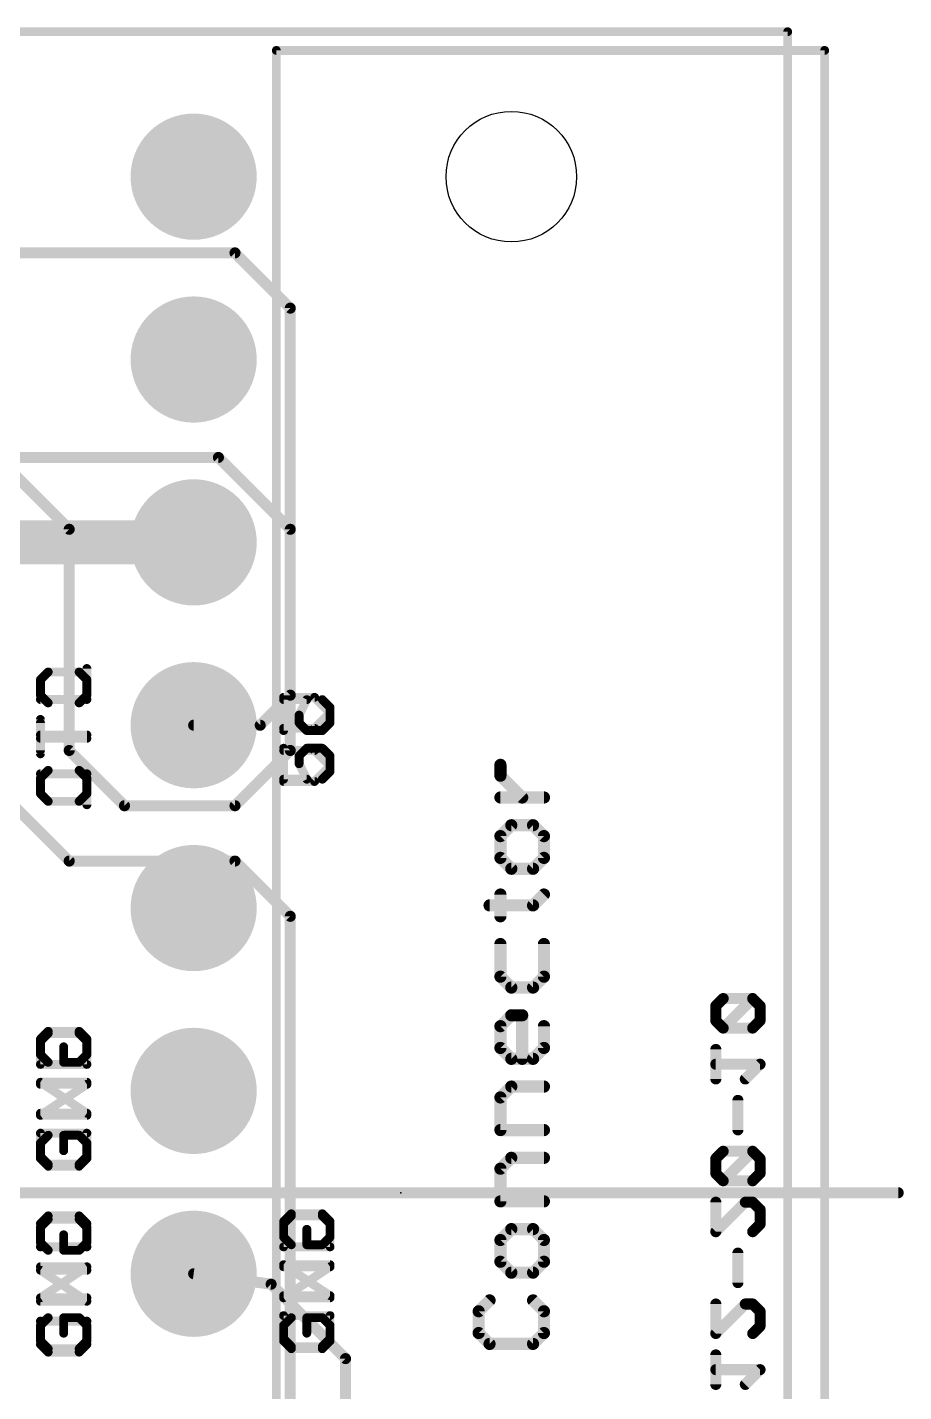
# Model space of a CAD drawing. Extents: x -15.6 to 82.7, y -6.5 to 54.7.
# Drawn here: x 62.54 to 82.68, y 22.1 to 53.44 of the extents above; entities that cross this region are included whole.
import ezdxf

# ---------------------------------------------------------------- set-up
doc = ezdxf.new("R2010")
doc.units = 0
for name, color, linetype in [('1', 12, 'CONTINUOUS'), ('16', 132, 'CONTINUOUS'), ('17', 110, 'CONTINUOUS'), ('20', 53, 'CONTINUOUS'), ('21', 41, 'CONTINUOUS'), ('22', 40, 'CONTINUOUS'), ('23', 53, 'CONTINUOUS'), ('51', 53, 'CONTINUOUS')]:
    doc.layers.add(name, color=color, linetype=linetype)

# ---------------------------------------------------------------- blocks, each defined once
blk = doc.blocks.new('ROUNDP')
at = {"const_width": 0.5}
blk.add_lwpolyline([(0, -0.25, 1), (0, 0.25, 1), (0, -0.25)], format="xyb", dxfattribs=at)

msp = doc.modelspace()

# ---------------------------------------------------------------- linework, layer by layer
at = {"layer": '1'}
for points, const_width in [([(51.181, 43.561), (66.929, 43.561)], 0.254), ([(66.929, 43.561), (68.58, 41.91)], 0.254), ([(60.86, 41.61), (66.36, 41.61)], 1.016), ([(68.58, 41.91), (68.58, 38.1)], 0.254), ([(68.58, 38.1), (67.89, 37.41)], 0.254), ([(67.89, 37.41), (66.36, 37.41)], 0.254), ([(63.5, 34.29), (62.23, 35.56)], 0.254), ([(67.31, 34.29), (63.5, 34.29)], 0.254), ([(68.58, 33.02), (67.31, 34.29)], 0.254), ([(68.58, 16.51), (68.58, 33.02)], 0.254)]:
    msp.add_lwpolyline(points, dxfattribs=dict(at, const_width=const_width))
for points, const_width in [([(66.9739, 43.6059, 1), (66.8841, 43.5161)], 0.127), ([(66.929, 43.4975, 1), (66.929, 43.6245)], 0.127), ([(66.36, 41.356, 1), (66.36, 41.864)], 0.508), ([(68.6435, 41.91, 1), (68.5165, 41.91)], 0.127), ([(68.5351, 41.8651, 1), (68.6249, 41.9549)], 0.127), ([(68.5165, 38.1, 1), (68.6435, 38.1)], 0.127), ([(68.6249, 38.0551, 1), (68.5351, 38.1449)], 0.127), ([(66.36, 37.4735, 1), (66.36, 37.3465)], 0.127), ([(67.8451, 37.4549, 1), (67.9349, 37.3651)], 0.127), ([(67.89, 37.3465, 1), (67.89, 37.4735)], 0.127), ([(63.5, 34.3535, 1), (63.5, 34.2265)], 0.127), ([(63.4551, 34.2451, 1), (63.5449, 34.3349)], 0.127), ([(67.3549, 34.3349, 1), (67.2651, 34.2451)], 0.127), ([(67.31, 34.2265, 1), (67.31, 34.3535)], 0.127), ([(68.6435, 33.02, 1), (68.5165, 33.02)], 0.127), ([(68.5351, 32.9751, 1), (68.6249, 33.0649)], 0.127)]:
    msp.add_lwpolyline(points, format="xyb", dxfattribs=dict(at, const_width=const_width))
at = {"layer": '16', "const_width": 0.254}
for points in [[(5.08, 48.26), (67.31, 48.26)], [(67.31, 48.26), (68.58, 46.99)], [(68.58, 46.99), (68.58, 36.83)], [(63.5, 41.91), (62.23, 43.18)], [(63.5, 36.83), (63.5, 41.91)], [(64.77, 35.56), (63.5, 36.83)], [(68.58, 36.83), (67.31, 35.56)], [(62.23, 35.56), (63.5, 34.29)], [(67.31, 35.56), (64.77, 35.56)], [(63.5, 34.29), (67.31, 34.29)], [(67.31, 34.29), (68.58, 33.02)], [(68.58, 33.02), (68.58, 16.51)], [(78.5285, 31.1315), (78.359, 30.962)], [(78.359, 30.962), (78.359, 30.6231)], [(79.2064, 31.1315), (78.5285, 31.1315)], [(78.5285, 30.4536), (79.2064, 31.1315)], [(79.3759, 30.962), (79.2064, 31.1315)], [(79.3759, 30.6231), (79.3759, 30.962)], [(78.359, 30.6231), (78.5285, 30.4536)], [(79.2064, 30.4536), (79.3759, 30.6231)], [(78.5285, 30.4536), (79.2064, 30.4536)], [(78.359, 29.2842), (78.359, 29.9621)], [(79.3759, 29.6231), (78.359, 29.6231)], [(79.0369, 29.2842), (79.3759, 29.6231)], [(78.8674, 28.1148), (78.8674, 28.7927)], [(78.5285, 27.6233), (78.359, 27.4538)], [(78.359, 27.4538), (78.359, 27.1149)], [(79.2064, 27.6233), (78.5285, 27.6233)], [(78.5285, 26.9454), (79.2064, 27.6233)], [(79.3759, 27.4538), (79.2064, 27.6233)], [(79.3759, 27.1149), (79.3759, 27.4538)], [(78.359, 27.1149), (78.5285, 26.9454)], [(78.5285, 26.9454), (79.2064, 26.9454)], [(79.2064, 26.9454), (79.3759, 27.1149)], [(78.359, 26.4539), (78.359, 25.776)], [(78.359, 25.776), (79.0369, 26.4539)], [(79.0369, 26.4539), (79.2064, 26.4539)], [(79.2064, 26.4539), (79.3759, 26.2844)], [(79.3759, 26.2844), (79.3759, 25.9455)], [(79.3759, 25.9455), (79.2064, 25.776)], [(78.8674, 24.6066), (78.8674, 25.2845)], [(68.14, 24.57), (66.36, 24.81)], [(69.85, 22.86), (68.14, 24.57)], [(78.359, 24.1151), (78.359, 23.4372)], [(78.359, 23.4372), (79.0369, 24.1151)], [(79.0369, 24.1151), (79.2064, 24.1151)], [(79.2064, 24.1151), (79.3759, 23.9456)], [(79.3759, 23.9456), (79.3759, 23.6067)], [(79.3759, 23.6067), (79.2064, 23.4372)], [(69.85, 2.54), (69.85, 22.86)], [(78.359, 22.2678), (78.359, 22.9457)], [(79.3759, 22.6068), (78.359, 22.6068)], [(79.0369, 22.2678), (79.3759, 22.6068)]]:
    msp.add_lwpolyline(points, dxfattribs=at)
at = {"layer": '16', "const_width": 0.127}
for points in [[(67.3549, 48.3049, 1), (67.2651, 48.2151)], [(67.31, 48.1965, 1), (67.31, 48.3235)], [(68.6435, 46.99, 1), (68.5165, 46.99)], [(68.5351, 46.9451, 1), (68.6249, 47.0349)], [(63.5635, 41.91, 1), (63.4365, 41.91)], [(63.4551, 41.8651, 1), (63.5449, 41.9549)], [(63.5449, 36.8749, 1), (63.4551, 36.7851)], [(63.4365, 36.83, 1), (63.5635, 36.83)], [(68.5165, 36.83, 1), (68.6435, 36.83)], [(68.6249, 36.7851, 1), (68.5351, 36.8749)], [(64.77, 35.6235, 1), (64.77, 35.4965)], [(64.7251, 35.5151, 1), (64.8149, 35.6049)], [(67.2651, 35.6049, 1), (67.3549, 35.5151)], [(67.31, 35.4965, 1), (67.31, 35.6235)], [(63.5, 34.3535, 1), (63.5, 34.2265)], [(63.4551, 34.2451, 1), (63.5449, 34.3349)], [(67.3549, 34.3349, 1), (67.2651, 34.2451)], [(67.31, 34.2265, 1), (67.31, 34.3535)], [(68.6435, 33.02, 1), (68.5165, 33.02)], [(68.5351, 32.9751, 1), (68.6249, 33.0649)], [(78.4225, 30.962, 1), (78.2955, 30.962)], [(78.3141, 31.0069, 1), (78.4039, 30.9171)], [(78.5285, 31.195, 1), (78.5285, 31.068)], [(78.5734, 31.0866, 1), (78.4836, 31.1764)], [(79.2513, 31.1764, 1), (79.1615, 31.0866)], [(79.2513, 31.0866, 1), (79.1615, 31.1764)], [(79.2064, 31.068, 1), (79.2064, 31.195)], [(79.4394, 30.962, 1), (79.3124, 30.962)], [(79.331, 30.9171, 1), (79.4208, 31.0069)], [(78.4039, 30.668, 1), (78.3141, 30.5782)], [(79.4208, 30.5782, 1), (79.331, 30.668)], [(78.2955, 30.6231, 1), (78.4225, 30.6231)], [(78.5285, 30.5171, 1), (78.5285, 30.3901)], [(78.4836, 30.4985, 1), (78.5734, 30.4087)], [(78.4836, 30.4087, 1), (78.5734, 30.4985)], [(79.1615, 30.4985, 1), (79.2513, 30.4087)], [(79.2064, 30.3901, 1), (79.2064, 30.5171)], [(79.3124, 30.6231, 1), (79.4394, 30.6231)], [(78.4225, 29.9621, 1), (78.2955, 29.9621)], [(78.359, 29.6866, 1), (78.359, 29.5596)], [(79.4208, 29.5782, 1), (79.331, 29.668)], [(79.3759, 29.5596, 1), (79.3759, 29.6866)], [(78.2955, 29.2842, 1), (78.4225, 29.2842)], [(78.992, 29.3291, 1), (79.0818, 29.2393)], [(78.9309, 28.7927, 1), (78.8039, 28.7927)], [(78.8039, 28.1148, 1), (78.9309, 28.1148)], [(78.4225, 27.4538, 1), (78.2955, 27.4538)], [(78.5285, 27.6868, 1), (78.5285, 27.5598)], [(78.5734, 27.5784, 1), (78.4836, 27.6682)], [(79.2513, 27.6682, 1), (79.1615, 27.5784)], [(79.2513, 27.5784, 1), (79.1615, 27.6682)], [(79.2064, 27.5598, 1), (79.2064, 27.6868)], [(79.4394, 27.4538, 1), (79.3124, 27.4538)], [(78.3141, 27.4987, 1), (78.4039, 27.4089)], [(79.331, 27.4089, 1), (79.4208, 27.4987)], [(78.4039, 27.1598, 1), (78.3141, 27.07)], [(78.2955, 27.1149, 1), (78.4225, 27.1149)], [(78.5285, 27.0089, 1), (78.5285, 26.8819)], [(78.4836, 26.9903, 1), (78.5734, 26.9005)], [(78.4836, 26.9005, 1), (78.5734, 26.9903)], [(79.1615, 26.9903, 1), (79.2513, 26.9005)], [(79.2064, 26.8819, 1), (79.2064, 27.0089)], [(79.3124, 27.1149, 1), (79.4394, 27.1149)], [(79.4208, 27.07, 1), (79.331, 27.1598)], [(78.4225, 26.4539, 1), (78.2955, 26.4539)], [(79.0369, 26.5174, 1), (79.0369, 26.3904)], [(79.0818, 26.409, 1), (78.992, 26.4988)], [(79.2513, 26.4988, 1), (79.1615, 26.409)], [(79.2064, 26.3904, 1), (79.2064, 26.5174)], [(79.4394, 26.2844, 1), (79.3124, 26.2844)], [(79.331, 26.2395, 1), (79.4208, 26.3293)], [(79.4208, 25.9006, 1), (79.331, 25.9904)], [(78.3141, 25.8209, 1), (78.4039, 25.7311)], [(78.2955, 25.776, 1), (78.4225, 25.776)], [(79.1615, 25.8209, 1), (79.2513, 25.7311)], [(79.3124, 25.9455, 1), (79.4394, 25.9455)], [(78.9309, 25.2845, 1), (78.8039, 25.2845)], [(66.3685, 24.8729, 1), (66.3515, 24.7471)], [(68.1849, 24.6149, 1), (68.0951, 24.5251)], [(68.1315, 24.5071, 1), (68.1485, 24.6329)], [(78.8039, 24.6066, 1), (78.9309, 24.6066)], [(78.4225, 24.1151, 1), (78.2955, 24.1151)], [(79.0369, 24.1786, 1), (79.0369, 24.0516)], [(79.0818, 24.0702, 1), (78.992, 24.16)], [(79.2513, 24.16, 1), (79.1615, 24.0702)], [(79.2064, 24.0516, 1), (79.2064, 24.1786)], [(79.4394, 23.9456, 1), (79.3124, 23.9456)], [(79.331, 23.9007, 1), (79.4208, 23.9905)], [(78.3141, 23.4821, 1), (78.4039, 23.3923)], [(79.1615, 23.4821, 1), (79.2513, 23.3923)], [(79.3124, 23.6067, 1), (79.4394, 23.6067)], [(79.4208, 23.5618, 1), (79.331, 23.6516)], [(78.2955, 23.4372, 1), (78.4225, 23.4372)], [(69.9135, 22.86, 1), (69.7865, 22.86)], [(69.8051, 22.8151, 1), (69.8949, 22.9049)], [(78.4225, 22.9457, 1), (78.2955, 22.9457)], [(78.359, 22.6703, 1), (78.359, 22.5433)], [(79.4208, 22.5619, 1), (79.331, 22.6517)], [(79.3759, 22.5433, 1), (79.3759, 22.6703)], [(78.2955, 22.2678, 1), (78.4225, 22.2678)], [(78.992, 22.3127, 1), (79.0818, 22.2229)]]:
    msp.add_lwpolyline(points, format="xyb", dxfattribs=at)
at = {"layer": '20', "const_width": 0.2032}
for points in [[(80.01, 53.34), (5.08, 53.34)], [(80.01, 0), (80.01, 53.34)]]:
    msp.add_lwpolyline(points, dxfattribs=at)
at = {"layer": '20', "const_width": 0.1016}
for points in [[(80.0608, 53.34, 1), (79.9592, 53.34)], [(80.01, 53.2892, 1), (80.01, 53.3908)]]:
    msp.add_lwpolyline(points, format="xyb", dxfattribs=at)
at = {"layer": '20'}
msp.add_circle((73.66, 50.01), 1.5, dxfattribs=at)
at = {"layer": '21'}
for points, const_width in [([(80.86, 52.91), (68.26, 52.91)], 0.2032), ([(68.26, 52.91), (68.26, 1.11)], 0.2032), ([(80.86, 1.41), (80.86, 52.91)], 0.2032), ([(63.9064, 38.0004), (63.9064, 38.7122)], 0.2032), ([(62.8387, 38.0004), (63.9064, 38.0004)], 0.2032), ([(69.1385, 38.0508), (68.4267, 38.0508)], 0.2032), ([(69.4944, 37.6949), (69.1385, 38.0508)], 0.2032), ([(62.8387, 36.831), (62.8387, 37.5428)], 0.2032), ([(69.1385, 37.339), (69.4944, 37.6949)], 0.2032), ([(68.4267, 37.339), (69.1385, 37.339)], 0.2032), ([(63.9064, 37.1869), (62.8387, 37.1869)], 0.2032), ([(68.4267, 36.8814), (68.4267, 36.1696)], 0.2032), ([(68.7826, 36.7035), (68.9605, 36.8814)], 0.2032), ([(68.9605, 36.8814), (69.3165, 36.8814)], 0.2032), ([(69.3165, 36.8814), (69.4944, 36.7035)], 0.2032), ([(68.7826, 36.5255), (68.7826, 36.7035)], 0.2032), ([(69.4944, 36.7035), (69.4944, 36.3475)], 0.2032), ([(63.0166, 36.3734), (62.8387, 36.1955)], 0.2032), ([(63.9064, 36.1955), (63.7285, 36.3734)], 0.2032), ([(68.9605, 36.1696), (68.7826, 36.5255)], 0.2032), ([(69.4944, 36.3475), (69.3165, 36.1696)], 0.2032), ([(73.4094, 36.2498), (73.4094, 36.4998)], 0.2794), ([(73.9093, 35.7499), (73.4094, 36.2498)], 0.2794), ([(62.8387, 36.1955), (62.8387, 35.8396)], 0.2032), ([(63.9064, 35.8396), (63.9064, 36.1955)], 0.2032), ([(68.4267, 36.1696), (68.9605, 36.1696)], 0.2032), ([(62.8387, 35.8396), (63.0166, 35.6616)], 0.2032), ([(63.0166, 35.6616), (63.7285, 35.6616)], 0.2032), ([(63.7285, 35.6616), (63.9064, 35.8396)], 0.2032), ([(74.4093, 35.7499), (73.4094, 35.7499)], 0.2794), ([(73.6594, 35.1126), (73.4094, 34.8626)], 0.2794), ([(74.1593, 35.1126), (73.6594, 35.1126)], 0.2794), ([(74.4093, 34.8626), (74.1593, 35.1126)], 0.2794), ([(73.4094, 34.8626), (73.4094, 34.3627)], 0.2794), ([(74.4093, 34.3627), (74.4093, 34.8626)], 0.2794), ([(73.4094, 34.3627), (73.6594, 34.1127)], 0.2794), ([(74.1593, 34.1127), (74.4093, 34.3627)], 0.2794), ([(73.6594, 34.1127), (74.1593, 34.1127)], 0.2794), ([(73.4094, 33.0213), (73.4094, 33.5212)], 0.2794), ([(74.1593, 33.2712), (74.4093, 33.5212)], 0.2794), ([(73.1594, 33.2712), (74.1593, 33.2712)], 0.2794), ([(73.4094, 32.384), (73.4094, 31.6341)], 0.2794), ([(74.4093, 31.6341), (74.4093, 32.384)], 0.2794), ([(73.4094, 31.6341), (73.6594, 31.3841)], 0.2794), ([(74.1593, 31.3841), (74.4093, 31.6341)], 0.2794), ([(73.6594, 31.3841), (74.1593, 31.3841)], 0.2794), ([(73.4094, 30.4969), (73.6594, 30.7469)], 0.2794), ([(73.6594, 30.7469), (73.9093, 30.7469)], 0.2794), ([(73.9093, 30.7469), (73.9093, 29.747)], 0.2794), ([(63.0166, 30.3302), (62.8387, 30.1523)], 0.2032), ([(63.7285, 30.3302), (63.0166, 30.3302)], 0.2032), ([(63.9064, 30.1523), (63.7285, 30.3302)], 0.2032), ([(73.4094, 29.9969), (73.4094, 30.4969)], 0.2794), ([(74.4093, 30.4969), (74.4093, 29.9969)], 0.2794), ([(62.8387, 30.1523), (62.8387, 29.6184)], 0.2032), ([(63.9064, 29.6184), (63.9064, 30.1523)], 0.2032), ([(73.6594, 29.747), (73.4094, 29.9969)], 0.2794), ([(74.4093, 29.9969), (74.1593, 29.747)], 0.2794), ([(74.1593, 29.747), (73.6594, 29.747)], 0.2794), ([(62.8387, 29.6184), (63.9064, 29.6184)], 0.2032), ([(62.8387, 28.449), (63.9064, 29.1608)], 0.2032), ([(63.9064, 29.1608), (62.8387, 29.1608)], 0.2032), ([(73.4094, 28.8597), (73.6594, 29.1097)], 0.2794), ([(73.6594, 29.1097), (74.4093, 29.1097)], 0.2794), ([(73.4094, 28.1098), (73.4094, 28.8597)], 0.2794), ([(63.9064, 28.449), (62.8387, 28.449)], 0.2032), ([(74.4093, 28.1098), (73.4094, 28.1098)], 0.2794), ([(63.0166, 27.9914), (62.8387, 27.8135)], 0.2032), ([(62.8387, 27.8135), (62.8387, 27.4576)], 0.2032), ([(63.7285, 27.9914), (63.3725, 27.9914)], 0.2032), ([(63.3725, 27.9914), (63.3725, 27.6355)], 0.2032), ([(63.9064, 27.8135), (63.7285, 27.9914)], 0.2032), ([(63.9064, 27.4576), (63.9064, 27.8135)], 0.2032), ([(73.4094, 27.2226), (73.6594, 27.4726)], 0.2794), ([(73.6594, 27.4726), (74.4093, 27.4726)], 0.2794), ([(62.8387, 27.4576), (63.0166, 27.2796)], 0.2032), ([(63.0166, 27.2796), (63.7285, 27.2796)], 0.2032), ([(63.7285, 27.2796), (63.9064, 27.4576)], 0.2032), ([(73.4094, 26.4726), (73.4094, 27.2226)], 0.2794), ([(74.4093, 26.4726), (73.4094, 26.4726)], 0.2794), ([(63.0166, 26.1392), (62.8387, 25.9612)], 0.2032), ([(62.8387, 25.9612), (62.8387, 25.4274)], 0.2032), ([(63.7285, 26.1392), (63.0166, 26.1392)], 0.2032), ([(63.9064, 25.9612), (63.7285, 26.1392)], 0.2032), ([(63.9064, 25.4274), (63.9064, 25.9612)], 0.2032), ([(68.6046, 26.1392), (68.4267, 25.9612)], 0.2032), ([(68.4267, 25.9612), (68.4267, 25.4274)], 0.2032), ([(69.3165, 26.1392), (68.6046, 26.1392)], 0.2032), ([(69.4944, 25.9612), (69.3165, 26.1392)], 0.2032), ([(69.4944, 25.4274), (69.4944, 25.9612)], 0.2032), ([(73.6594, 25.8354), (73.4094, 25.5854)], 0.2794), ([(73.4094, 25.5854), (73.4094, 25.0855)], 0.2794), ([(74.1593, 25.8354), (73.6594, 25.8354)], 0.2794), ([(74.4093, 25.5854), (74.1593, 25.8354)], 0.2794), ([(74.4093, 25.0855), (74.4093, 25.5854)], 0.2794), ([(62.8387, 25.4274), (63.9064, 25.4274)], 0.2032), ([(68.4267, 25.4274), (69.4944, 25.4274)], 0.2032), ([(73.4094, 25.0855), (73.6594, 24.8355)], 0.2794), ([(74.1593, 24.8355), (74.4093, 25.0855)], 0.2794), ([(62.8387, 24.258), (63.9064, 24.9698)], 0.2032), ([(63.9064, 24.9698), (62.8387, 24.9698)], 0.2032), ([(68.4267, 24.258), (69.4944, 24.9698)], 0.2032), ([(69.4944, 24.9698), (68.4267, 24.9698)], 0.2032), ([(73.6594, 24.8355), (74.1593, 24.8355)], 0.2794), ([(63.9064, 24.258), (62.8387, 24.258)], 0.2032), ([(69.4944, 24.258), (68.4267, 24.258)], 0.2032), ([(73.1594, 24.1982), (72.9094, 23.9483)], 0.2794), ([(74.4093, 23.9483), (74.1593, 24.1982)], 0.2794), ([(63.0166, 23.8004), (62.8387, 23.6225)], 0.2032), ([(63.7285, 23.8004), (63.3725, 23.8004)], 0.2032), ([(63.3725, 23.8004), (63.3725, 23.4445)], 0.2032), ([(63.9064, 23.6225), (63.7285, 23.8004)], 0.2032), ([(68.6046, 23.8004), (68.4267, 23.6225)], 0.2032), ([(69.3165, 23.8004), (68.9605, 23.8004)], 0.2032), ([(68.9605, 23.8004), (68.9605, 23.4445)], 0.2032), ([(69.4944, 23.6225), (69.3165, 23.8004)], 0.2032), ([(72.9094, 23.9483), (72.9094, 23.4483)], 0.2794), ([(74.4093, 23.4483), (74.4093, 23.9483)], 0.2794), ([(62.8387, 23.6225), (62.8387, 23.2666)], 0.2032), ([(63.9064, 23.2666), (63.9064, 23.6225)], 0.2032), ([(68.4267, 23.6225), (68.4267, 23.2666)], 0.2032), ([(69.4944, 23.2666), (69.4944, 23.6225)], 0.2032), ([(72.9094, 23.4483), (73.1594, 23.1983)], 0.2794), ([(74.1593, 23.1983), (74.4093, 23.4483)], 0.2794), ([(62.8387, 23.2666), (63.0166, 23.0886)], 0.2032), ([(63.7285, 23.0886), (63.9064, 23.2666)], 0.2032), ([(68.4267, 23.2666), (68.6046, 23.0886)], 0.2032), ([(69.3165, 23.0886), (69.4944, 23.2666)], 0.2032), ([(73.1594, 23.1983), (74.1593, 23.1983)], 0.2794), ([(63.0166, 23.0886), (63.7285, 23.0886)], 0.2032), ([(68.6046, 23.0886), (69.3165, 23.0886)], 0.2032)]:
    msp.add_lwpolyline(points, dxfattribs=dict(at, const_width=const_width))
for points, const_width in [([(68.26, 52.9608, 1), (68.26, 52.8592)], 0.1016), ([(68.3108, 52.91, 1), (68.2092, 52.91)], 0.1016), ([(80.9108, 52.91, 1), (80.8092, 52.91)], 0.1016), ([(80.86, 52.8592, 1), (80.86, 52.9608)], 0.1016), ([(63.9572, 38.7122, 1), (63.8556, 38.7122)], 0.1016), ([(62.8387, 38.0512, 1), (62.8387, 37.9496)], 0.1016), ([(63.8556, 38.0004, 1), (63.9572, 38.0004)], 0.1016), ([(63.9064, 37.9496, 1), (63.9064, 38.0512)], 0.1016), ([(68.4267, 38.1016, 1), (68.4267, 38)], 0.1016), ([(69.1744, 38.0867, 1), (69.1026, 38.0149)], 0.1016), ([(69.1385, 38, 1), (69.1385, 38.1016)], 0.1016), ([(62.8895, 37.5428, 1), (62.7879, 37.5428)], 0.1016), ([(69.5303, 37.659, 1), (69.4585, 37.7308)], 0.1016), ([(69.4585, 37.659, 1), (69.5303, 37.7308)], 0.1016), ([(68.4267, 37.3898, 1), (68.4267, 37.2882)], 0.1016), ([(69.1026, 37.3749, 1), (69.1744, 37.3031)], 0.1016), ([(69.1385, 37.2882, 1), (69.1385, 37.3898)], 0.1016), ([(62.8387, 37.2377, 1), (62.8387, 37.1361)], 0.1016), ([(63.9064, 37.1361, 1), (63.9064, 37.2377)], 0.1016), ([(68.4775, 36.8814, 1), (68.3759, 36.8814)], 0.1016), ([(68.9605, 36.9322, 1), (68.9605, 36.8306)], 0.1016), ([(68.9965, 36.8455, 1), (68.9246, 36.9173)], 0.1016), ([(69.3524, 36.9173, 1), (69.2805, 36.8455)], 0.1016), ([(69.3165, 36.8306, 1), (69.3165, 36.9322)], 0.1016), ([(62.7879, 36.831, 1), (62.8895, 36.831)], 0.1016), ([(68.8334, 36.7035, 1), (68.7318, 36.7035)], 0.1016), ([(68.7467, 36.7394, 1), (68.8185, 36.6675)], 0.1016), ([(69.5452, 36.7035, 1), (69.4436, 36.7035)], 0.1016), ([(69.4585, 36.6675, 1), (69.5303, 36.7394)], 0.1016), ([(63.0526, 36.3375, 1), (62.9807, 36.4093)], 0.1016), ([(63.7644, 36.4093, 1), (63.6925, 36.3375)], 0.1016), ([(68.828, 36.5482, 1), (68.7372, 36.5028)], 0.1016), ([(68.7318, 36.5255, 1), (68.8334, 36.5255)], 0.1016), ([(69.4436, 36.3475, 1), (69.5452, 36.3475)], 0.1016), ([(69.5303, 36.3116, 1), (69.4585, 36.3835)], 0.1016), ([(73.4792, 36.4998, 1), (73.3395, 36.4998)], 0.1397), ([(73.4588, 36.2992, 1), (73.36, 36.2004)], 0.1397), ([(62.8895, 36.1955, 1), (62.7879, 36.1955)], 0.1016), ([(62.8028, 36.2314, 1), (62.8746, 36.1595)], 0.1016), ([(63.9572, 36.1955, 1), (63.8556, 36.1955)], 0.1016), ([(63.8705, 36.1595, 1), (63.9423, 36.2314)], 0.1016), ([(68.4267, 36.2204, 1), (68.4267, 36.1188)], 0.1016), ([(68.3759, 36.1696, 1), (68.4775, 36.1696)], 0.1016), ([(68.9151, 36.1469, 1), (69.006, 36.1923)], 0.1016), ([(68.9605, 36.1188, 1), (68.9605, 36.2204)], 0.1016), ([(69.2805, 36.2055, 1), (69.3524, 36.1337)], 0.1016), ([(73.3395, 36.2498, 1), (73.4792, 36.2498)], 0.1397), ([(62.8746, 35.8755, 1), (62.8028, 35.8036)], 0.1016), ([(62.7879, 35.8396, 1), (62.8895, 35.8396)], 0.1016), ([(63.0166, 35.7124, 1), (63.0166, 35.6108)], 0.1016), ([(62.9807, 35.6257, 1), (63.0526, 35.6975)], 0.1016), ([(63.6925, 35.6975, 1), (63.7644, 35.6257)], 0.1016), ([(63.7285, 35.6108, 1), (63.7285, 35.7124)], 0.1016), ([(63.8556, 35.8396, 1), (63.9572, 35.8396)], 0.1016), ([(63.9423, 35.8036, 1), (63.8705, 35.8755)], 0.1016), ([(73.4094, 35.8197, 1), (73.4094, 35.68)], 0.1397), ([(73.8599, 35.7005, 1), (73.9587, 35.7992)], 0.1397), ([(74.4093, 35.68, 1), (74.4093, 35.8197)], 0.1397), ([(73.6594, 35.1825, 1), (73.6594, 35.0428)], 0.1397), ([(73.7088, 35.0632, 1), (73.61, 35.162)], 0.1397), ([(74.2087, 35.162, 1), (74.1099, 35.0632)], 0.1397), ([(74.1593, 35.0428, 1), (74.1593, 35.1825)], 0.1397), ([(73.4792, 34.8626, 1), (73.3395, 34.8626)], 0.1397), ([(73.36, 34.912, 1), (73.4588, 34.8132)], 0.1397), ([(74.4792, 34.8626, 1), (74.3394, 34.8626)], 0.1397), ([(74.3599, 34.8132, 1), (74.4587, 34.912)], 0.1397), ([(73.4588, 34.4121, 1), (73.36, 34.3133)], 0.1397), ([(74.4587, 34.3133, 1), (74.3599, 34.4121)], 0.1397), ([(73.3395, 34.3627, 1), (73.4792, 34.3627)], 0.1397), ([(73.6594, 34.1826, 1), (73.6594, 34.0429)], 0.1397), ([(73.61, 34.0633, 1), (73.7088, 34.1621)], 0.1397), ([(74.1099, 34.1621, 1), (74.2087, 34.0633)], 0.1397), ([(74.1593, 34.0429, 1), (74.1593, 34.1826)], 0.1397), ([(74.3394, 34.3627, 1), (74.4792, 34.3627)], 0.1397), ([(73.4792, 33.5212, 1), (73.3395, 33.5212)], 0.1397), ([(74.4587, 33.4718, 1), (74.3599, 33.5706)], 0.1397), ([(73.1594, 33.3411, 1), (73.1594, 33.2014)], 0.1397), ([(74.1099, 33.3206, 1), (74.2087, 33.2218)], 0.1397), ([(74.1593, 33.2014, 1), (74.1593, 33.3411)], 0.1397), ([(73.3395, 33.0213, 1), (73.4792, 33.0213)], 0.1397), ([(73.4792, 32.384, 1), (73.3395, 32.384)], 0.1397), ([(74.4792, 32.384, 1), (74.3394, 32.384)], 0.1397), ([(73.3395, 31.6341, 1), (73.4792, 31.6341)], 0.1397), ([(73.4588, 31.6835, 1), (73.36, 31.5847)], 0.1397), ([(74.3394, 31.6341, 1), (74.4792, 31.6341)], 0.1397), ([(74.4587, 31.5847, 1), (74.3599, 31.6835)], 0.1397), ([(73.6594, 31.454, 1), (73.6594, 31.3143)], 0.1397), ([(73.61, 31.3347, 1), (73.7088, 31.4335)], 0.1397), ([(74.1099, 31.4335, 1), (74.2087, 31.3347)], 0.1397), ([(74.1593, 31.3143, 1), (74.1593, 31.454)], 0.1397), ([(73.6594, 30.8167, 1), (73.6594, 30.677)], 0.1397), ([(73.7088, 30.6975, 1), (73.61, 30.7963)], 0.1397), ([(73.9792, 30.7469, 1), (73.8395, 30.7469)], 0.1397), ([(73.9093, 30.677, 1), (73.9093, 30.8167)], 0.1397), ([(63.0166, 30.381, 1), (63.0166, 30.2794)], 0.1016), ([(63.0526, 30.2943, 1), (62.9807, 30.3661)], 0.1016), ([(63.7644, 30.3661, 1), (63.6925, 30.2943)], 0.1016), ([(63.7285, 30.2794, 1), (63.7285, 30.381)], 0.1016), ([(73.4792, 30.4969, 1), (73.3395, 30.4969)], 0.1397), ([(73.36, 30.5463, 1), (73.4588, 30.4475)], 0.1397), ([(74.4792, 30.4969, 1), (74.3394, 30.4969)], 0.1397), ([(62.8895, 30.1523, 1), (62.7879, 30.1523)], 0.1016), ([(62.8028, 30.1882, 1), (62.8746, 30.1163)], 0.1016), ([(63.9572, 30.1523, 1), (63.8556, 30.1523)], 0.1016), ([(63.8705, 30.1163, 1), (63.9423, 30.1882)], 0.1016), ([(73.4588, 30.0463, 1), (73.36, 29.9475)], 0.1397), ([(74.4587, 29.9475, 1), (74.3599, 30.0463)], 0.1397), ([(73.3395, 29.9969, 1), (73.4792, 29.9969)], 0.1397), ([(73.6594, 29.8168, 1), (73.6594, 29.6771)], 0.1397), ([(73.61, 29.6976, 1), (73.7088, 29.7963)], 0.1397), ([(73.8395, 29.747, 1), (73.9792, 29.747)], 0.1397), ([(74.1099, 29.7963, 1), (74.2087, 29.6976)], 0.1397), ([(74.1593, 29.6771, 1), (74.1593, 29.8168)], 0.1397), ([(74.3394, 29.9969, 1), (74.4792, 29.9969)], 0.1397), ([(62.8387, 29.6692, 1), (62.8387, 29.5676)], 0.1016), ([(62.7879, 29.6184, 1), (62.8895, 29.6184)], 0.1016), ([(63.8556, 29.6184, 1), (63.9572, 29.6184)], 0.1016), ([(63.9064, 29.5676, 1), (63.9064, 29.6692)], 0.1016), ([(62.8387, 29.2116, 1), (62.8387, 29.11)], 0.1016), ([(63.9346, 29.1185, 1), (63.8782, 29.2031)], 0.1016), ([(63.9064, 29.11, 1), (63.9064, 29.2116)], 0.1016), ([(73.6594, 29.1796, 1), (73.6594, 29.0399)], 0.1397), ([(73.7088, 29.0603, 1), (73.61, 29.1591)], 0.1397), ([(74.4093, 29.0399, 1), (74.4093, 29.1796)], 0.1397), ([(73.4792, 28.8597, 1), (73.3395, 28.8597)], 0.1397), ([(73.36, 28.9091, 1), (73.4588, 28.8103)], 0.1397), ([(62.8387, 28.4998, 1), (62.8387, 28.3982)], 0.1016), ([(62.8105, 28.4913, 1), (62.8669, 28.4067)], 0.1016), ([(63.9064, 28.3982, 1), (63.9064, 28.4998)], 0.1016), ([(73.4094, 28.1796, 1), (73.4094, 28.0399)], 0.1397), ([(74.4093, 28.0399, 1), (74.4093, 28.1796)], 0.1397), ([(62.8895, 27.8135, 1), (62.7879, 27.8135)], 0.1016), ([(62.8028, 27.8494, 1), (62.8746, 27.7775)], 0.1016), ([(63.0526, 27.9555, 1), (62.9807, 28.0273)], 0.1016), ([(63.3725, 28.0422, 1), (63.3725, 27.9406)], 0.1016), ([(63.4233, 27.9914, 1), (63.3217, 27.9914)], 0.1016), ([(63.7644, 28.0273, 1), (63.6925, 27.9555)], 0.1016), ([(63.7285, 27.9406, 1), (63.7285, 28.0422)], 0.1016), ([(63.9572, 27.8135, 1), (63.8556, 27.8135)], 0.1016), ([(63.8705, 27.7775, 1), (63.9423, 27.8494)], 0.1016), ([(73.3395, 28.1098, 1), (73.4792, 28.1098)], 0.1397), ([(63.3217, 27.6355, 1), (63.4233, 27.6355)], 0.1016), ([(73.6594, 27.5424, 1), (73.6594, 27.4027)], 0.1397), ([(73.7088, 27.4232, 1), (73.61, 27.5219)], 0.1397), ([(74.4093, 27.4027, 1), (74.4093, 27.5424)], 0.1397), ([(62.8746, 27.4935, 1), (62.8028, 27.4216)], 0.1016), ([(62.7879, 27.4576, 1), (62.8895, 27.4576)], 0.1016), ([(63.0166, 27.3304, 1), (63.0166, 27.2288)], 0.1016), ([(62.9807, 27.2437, 1), (63.0526, 27.3155)], 0.1016), ([(63.6925, 27.3155, 1), (63.7644, 27.2437)], 0.1016), ([(63.7285, 27.2288, 1), (63.7285, 27.3304)], 0.1016), ([(63.8556, 27.4576, 1), (63.9572, 27.4576)], 0.1016), ([(63.9423, 27.4216, 1), (63.8705, 27.4935)], 0.1016), ([(73.4792, 27.2226, 1), (73.3395, 27.2226)], 0.1397), ([(73.36, 27.272, 1), (73.4588, 27.1732)], 0.1397), ([(73.3395, 26.4726, 1), (73.4792, 26.4726)], 0.1397), ([(73.4094, 26.5425, 1), (73.4094, 26.4028)], 0.1397), ([(74.4093, 26.4028, 1), (74.4093, 26.5425)], 0.1397), ([(62.8895, 25.9612, 1), (62.7879, 25.9612)], 0.1016), ([(62.8028, 25.9972, 1), (62.8746, 25.9253)], 0.1016), ([(63.0166, 26.19, 1), (63.0166, 26.0884)], 0.1016), ([(63.0526, 26.1033, 1), (62.9807, 26.1751)], 0.1016), ([(63.7644, 26.1751, 1), (63.6925, 26.1033)], 0.1016), ([(63.7285, 26.0884, 1), (63.7285, 26.19)], 0.1016), ([(63.9572, 25.9612, 1), (63.8556, 25.9612)], 0.1016), ([(63.8705, 25.9253, 1), (63.9423, 25.9972)], 0.1016), ([(68.4775, 25.9612, 1), (68.3759, 25.9612)], 0.1016), ([(68.3908, 25.9972, 1), (68.4626, 25.9253)], 0.1016), ([(68.6046, 26.19, 1), (68.6046, 26.0884)], 0.1016), ([(68.6406, 26.1033, 1), (68.5687, 26.1751)], 0.1016), ([(69.3524, 26.1751, 1), (69.2805, 26.1033)], 0.1016), ([(69.3165, 26.0884, 1), (69.3165, 26.19)], 0.1016), ([(69.5452, 25.9612, 1), (69.4436, 25.9612)], 0.1016), ([(69.4585, 25.9253, 1), (69.5303, 25.9972)], 0.1016), ([(73.4792, 25.5854, 1), (73.3395, 25.5854)], 0.1397), ([(73.36, 25.6348, 1), (73.4588, 25.536)], 0.1397), ([(73.6594, 25.9052, 1), (73.6594, 25.7656)], 0.1397), ([(73.7088, 25.786, 1), (73.61, 25.8848)], 0.1397), ([(74.2087, 25.8848, 1), (74.1099, 25.786)], 0.1397), ([(74.1593, 25.7656, 1), (74.1593, 25.9052)], 0.1397), ([(74.4792, 25.5854, 1), (74.3394, 25.5854)], 0.1397), ([(74.3599, 25.536, 1), (74.4587, 25.6348)], 0.1397), ([(62.8387, 25.4782, 1), (62.8387, 25.3766)], 0.1016), ([(62.7879, 25.4274, 1), (62.8895, 25.4274)], 0.1016), ([(63.8556, 25.4274, 1), (63.9572, 25.4274)], 0.1016), ([(63.9064, 25.3766, 1), (63.9064, 25.4782)], 0.1016), ([(68.4267, 25.4782, 1), (68.4267, 25.3766)], 0.1016), ([(68.3759, 25.4274, 1), (68.4775, 25.4274)], 0.1016), ([(69.4436, 25.4274, 1), (69.5452, 25.4274)], 0.1016), ([(69.4944, 25.3766, 1), (69.4944, 25.4782)], 0.1016), ([(73.3395, 25.0855, 1), (73.4792, 25.0855)], 0.1397), ([(73.4588, 25.1349, 1), (73.36, 25.0361)], 0.1397), ([(74.3394, 25.0855, 1), (74.4792, 25.0855)], 0.1397), ([(74.4587, 25.0361, 1), (74.3599, 25.1349)], 0.1397), ([(62.8387, 25.0206, 1), (62.8387, 24.919)], 0.1016), ([(63.9346, 24.9275, 1), (63.8782, 25.0121)], 0.1016), ([(63.9064, 24.919, 1), (63.9064, 25.0206)], 0.1016), ([(68.4267, 25.0206, 1), (68.4267, 24.919)], 0.1016), ([(69.5226, 24.9275, 1), (69.4662, 25.0121)], 0.1016), ([(69.4944, 24.919, 1), (69.4944, 25.0206)], 0.1016), ([(73.6594, 24.9053, 1), (73.6594, 24.7656)], 0.1397), ([(73.61, 24.7861, 1), (73.7088, 24.8849)], 0.1397), ([(74.1099, 24.8849, 1), (74.2087, 24.7861)], 0.1397), ([(74.1593, 24.7656, 1), (74.1593, 24.9053)], 0.1397), ([(62.8387, 24.3088, 1), (62.8387, 24.2072)], 0.1016), ([(62.8105, 24.3003, 1), (62.8669, 24.2157)], 0.1016), ([(63.9064, 24.2072, 1), (63.9064, 24.3088)], 0.1016), ([(68.4267, 24.3088, 1), (68.4267, 24.2072)], 0.1016), ([(68.3985, 24.3003, 1), (68.4549, 24.2157)], 0.1016), ([(69.4944, 24.2072, 1), (69.4944, 24.3088)], 0.1016), ([(73.2088, 24.1489, 1), (73.11, 24.2476)], 0.1397), ([(74.2087, 24.2476, 1), (74.1099, 24.1489)], 0.1397), ([(63.0526, 23.7645, 1), (62.9807, 23.8363)], 0.1016), ([(63.3725, 23.8512, 1), (63.3725, 23.7496)], 0.1016), ([(63.4233, 23.8004, 1), (63.3217, 23.8004)], 0.1016), ([(63.7644, 23.8363, 1), (63.6925, 23.7645)], 0.1016), ([(63.7285, 23.7496, 1), (63.7285, 23.8512)], 0.1016), ([(68.6406, 23.7645, 1), (68.5687, 23.8363)], 0.1016), ([(68.9605, 23.8512, 1), (68.9605, 23.7496)], 0.1016), ([(69.0113, 23.8004, 1), (68.9097, 23.8004)], 0.1016), ([(69.3524, 23.8363, 1), (69.2805, 23.7645)], 0.1016), ([(69.3165, 23.7496, 1), (69.3165, 23.8512)], 0.1016), ([(72.9793, 23.9483, 1), (72.8396, 23.9483)], 0.1397), ([(72.86, 23.9977, 1), (72.9588, 23.8989)], 0.1397), ([(74.4792, 23.9483, 1), (74.3394, 23.9483)], 0.1397), ([(74.3599, 23.8989, 1), (74.4587, 23.9977)], 0.1397), ([(62.8895, 23.6225, 1), (62.7879, 23.6225)], 0.1016), ([(62.8028, 23.6584, 1), (62.8746, 23.5865)], 0.1016), ([(63.9572, 23.6225, 1), (63.8556, 23.6225)], 0.1016), ([(63.8705, 23.5865, 1), (63.9423, 23.6584)], 0.1016), ([(68.4775, 23.6225, 1), (68.3759, 23.6225)], 0.1016), ([(68.3908, 23.6584, 1), (68.4626, 23.5865)], 0.1016), ([(69.5452, 23.6225, 1), (69.4436, 23.6225)], 0.1016), ([(69.4585, 23.5865, 1), (69.5303, 23.6584)], 0.1016), ([(72.9588, 23.4977, 1), (72.86, 23.3989)], 0.1397), ([(72.8396, 23.4483, 1), (72.9793, 23.4483)], 0.1397), ([(74.3394, 23.4483, 1), (74.4792, 23.4483)], 0.1397), ([(74.4587, 23.3989, 1), (74.3599, 23.4977)], 0.1397), ([(62.8746, 23.3025, 1), (62.8028, 23.2306)], 0.1016), ([(62.7879, 23.2666, 1), (62.8895, 23.2666)], 0.1016), ([(63.3217, 23.4445, 1), (63.4233, 23.4445)], 0.1016), ([(63.8556, 23.2666, 1), (63.9572, 23.2666)], 0.1016), ([(63.9423, 23.2306, 1), (63.8705, 23.3025)], 0.1016), ([(68.4626, 23.3025, 1), (68.3908, 23.2306)], 0.1016), ([(68.3759, 23.2666, 1), (68.4775, 23.2666)], 0.1016), ([(68.9097, 23.4445, 1), (69.0113, 23.4445)], 0.1016), ([(69.4436, 23.2666, 1), (69.5452, 23.2666)], 0.1016), ([(69.5303, 23.2306, 1), (69.4585, 23.3025)], 0.1016), ([(73.1594, 23.2682, 1), (73.1594, 23.1285)], 0.1397), ([(73.11, 23.1489, 1), (73.2088, 23.2477)], 0.1397), ([(74.1099, 23.2477, 1), (74.2087, 23.1489)], 0.1397), ([(74.1593, 23.1285, 1), (74.1593, 23.2682)], 0.1397), ([(63.0166, 23.1394, 1), (63.0166, 23.0378)], 0.1016), ([(62.9807, 23.0527, 1), (63.0526, 23.1245)], 0.1016), ([(63.6925, 23.1245, 1), (63.7644, 23.0527)], 0.1016), ([(63.7285, 23.0378, 1), (63.7285, 23.1394)], 0.1016), ([(68.6046, 23.1394, 1), (68.6046, 23.0378)], 0.1016), ([(68.5687, 23.0527, 1), (68.6406, 23.1245)], 0.1016), ([(69.2805, 23.1245, 1), (69.3524, 23.0527)], 0.1016), ([(69.3165, 23.0378, 1), (69.3165, 23.1394)], 0.1016)]:
    msp.add_lwpolyline(points, format="xyb", dxfattribs=dict(at, const_width=const_width))
at = {"layer": '22', "const_width": 0.2032}
for points in [[(62.8387, 38.4554), (63.0166, 38.6334)], [(62.8387, 38.0995), (62.8387, 38.4554)], [(63.0166, 38.6334), (63.7285, 38.6334)], [(63.7285, 38.6334), (63.9064, 38.4554)], [(63.9064, 38.4554), (63.9064, 38.0995)], [(63.0166, 37.9216), (62.8387, 38.0995)], [(63.9064, 38.0995), (63.7285, 37.9216)], [(68.4267, 37.2866), (68.4267, 37.9984)], [(68.4267, 37.9984), (68.9605, 37.9984)], [(68.9605, 37.9984), (68.7826, 37.6425)], [(69.4944, 37.8205), (69.3165, 37.9984)], [(68.7826, 37.6425), (68.7826, 37.4645)], [(69.4944, 37.4645), (69.4944, 37.8205)], [(62.8387, 37.464), (62.8387, 36.7522)], [(68.7826, 37.4645), (68.9605, 37.2866)], [(68.9605, 37.2866), (69.3165, 37.2866)], [(69.3165, 37.2866), (69.4944, 37.4645)], [(63.9064, 37.1081), (62.8387, 37.1081)], [(68.4267, 36.829), (69.1385, 36.829)], [(69.1385, 36.829), (69.4944, 36.4731)], [(62.8387, 36.2946), (63.9064, 36.2946)], [(63.9064, 36.2946), (63.9064, 35.5828)], [(69.4944, 36.4731), (69.1385, 36.1172)], [(69.1385, 36.1172), (68.4267, 36.1172)], [(62.8387, 30.2005), (63.0166, 30.3784)], [(63.0166, 30.3784), (63.7285, 30.3784)], [(63.7285, 30.3784), (63.9064, 30.2005)], [(62.8387, 29.8445), (62.8387, 30.2005)], [(63.3725, 29.6666), (63.3725, 30.0225)], [(63.9064, 30.2005), (63.9064, 29.8445)], [(63.0166, 29.6666), (62.8387, 29.8445)], [(63.9064, 29.8445), (63.7285, 29.6666)], [(63.7285, 29.6666), (63.3725, 29.6666)], [(63.9064, 29.209), (62.8387, 29.209)], [(62.8387, 29.209), (63.9064, 28.4972)], [(63.9064, 28.4972), (62.8387, 28.4972)], [(62.8387, 28.0396), (63.9064, 28.0396)], [(62.8387, 27.5058), (62.8387, 28.0396)], [(63.9064, 28.0396), (63.9064, 27.5058)], [(63.0166, 27.3278), (62.8387, 27.5058)], [(63.9064, 27.5058), (63.7285, 27.3278)], [(63.7285, 27.3278), (63.0166, 27.3278)], [(62.8387, 25.8825), (63.0166, 26.0604)], [(63.0166, 26.0604), (63.7285, 26.0604)], [(63.7285, 26.0604), (63.9064, 25.8825)], [(68.4267, 26.0095), (68.6046, 26.1874)], [(68.4267, 25.6535), (68.4267, 26.0095)], [(68.6046, 26.1874), (69.3165, 26.1874)], [(69.3165, 26.1874), (69.4944, 26.0095)], [(69.4944, 26.0095), (69.4944, 25.6535)], [(62.8387, 25.5265), (62.8387, 25.8825)], [(63.3725, 25.3486), (63.3725, 25.7045)], [(63.9064, 25.8825), (63.9064, 25.5265)], [(68.6046, 25.4756), (68.4267, 25.6535)], [(68.9605, 25.4756), (68.9605, 25.8315)], [(69.4944, 25.6535), (69.3165, 25.4756)], [(63.0166, 25.3486), (62.8387, 25.5265)], [(63.7285, 25.3486), (63.3725, 25.3486)], [(63.9064, 25.5265), (63.7285, 25.3486)], [(69.3165, 25.4756), (68.9605, 25.4756)], [(69.4944, 25.018), (68.4267, 25.018)], [(68.4267, 25.018), (69.4944, 24.3062)], [(63.9064, 24.891), (62.8387, 24.891)], [(62.8387, 24.891), (63.9064, 24.1792)], [(63.9064, 24.1792), (62.8387, 24.1792)], [(69.4944, 24.3062), (68.4267, 24.3062)], [(62.8387, 23.7216), (63.9064, 23.7216)], [(62.8387, 23.1878), (62.8387, 23.7216)], [(63.9064, 23.7216), (63.9064, 23.1878)], [(68.4267, 23.8486), (69.4944, 23.8486)], [(68.4267, 23.3148), (68.4267, 23.8486)], [(69.4944, 23.8486), (69.4944, 23.3148)], [(63.0166, 23.0098), (62.8387, 23.1878)], [(63.9064, 23.1878), (63.7285, 23.0098)], [(68.6046, 23.1368), (68.4267, 23.3148)], [(69.3165, 23.1368), (68.6046, 23.1368)], [(69.4944, 23.3148), (69.3165, 23.1368)], [(63.7285, 23.0098), (63.0166, 23.0098)]]:
    msp.add_lwpolyline(points, dxfattribs=at)
at = {"layer": '22', "const_width": 0.1016}
for points in [[(62.8895, 38.4554, 1), (62.7879, 38.4554)], [(63.0166, 38.6842, 1), (63.0166, 38.5826)], [(63.0526, 38.5975, 1), (62.9807, 38.6693)], [(63.7644, 38.6693, 1), (63.6925, 38.5975)], [(63.7285, 38.5826, 1), (63.7285, 38.6842)], [(63.9572, 38.4554, 1), (63.8556, 38.4554)], [(62.8028, 38.4914, 1), (62.8746, 38.4195)], [(63.8705, 38.4195, 1), (63.9423, 38.4914)], [(62.8746, 38.1355, 1), (62.8028, 38.0636)], [(62.7879, 38.0995, 1), (62.8895, 38.0995)], [(62.9807, 37.8857, 1), (63.0526, 37.9575)], [(63.6925, 37.9575, 1), (63.7644, 37.8857)], [(63.8556, 38.0995, 1), (63.9572, 38.0995)], [(63.9423, 38.0636, 1), (63.8705, 38.1355)], [(68.4775, 37.9984, 1), (68.3759, 37.9984)], [(68.4267, 38.0492, 1), (68.4267, 37.9476)], [(69.006, 37.9757, 1), (68.9151, 38.0211)], [(68.9605, 37.9476, 1), (68.9605, 38.0492)], [(69.3524, 38.0343, 1), (69.2805, 37.9625)], [(68.8334, 37.6425, 1), (68.7318, 37.6425)], [(68.7372, 37.6652, 1), (68.828, 37.6198)], [(69.5452, 37.8205, 1), (69.4436, 37.8205)], [(69.4585, 37.7845, 1), (69.5303, 37.8564)], [(62.8895, 37.464, 1), (62.7879, 37.464)], [(68.3759, 37.2866, 1), (68.4775, 37.2866)], [(68.8185, 37.5005, 1), (68.7467, 37.4286)], [(68.7318, 37.4645, 1), (68.8334, 37.4645)], [(68.9605, 37.3374, 1), (68.9605, 37.2358)], [(68.9246, 37.2507, 1), (68.9965, 37.3225)], [(69.2805, 37.3225, 1), (69.3524, 37.2507)], [(69.3165, 37.2358, 1), (69.3165, 37.3374)], [(69.4436, 37.4645, 1), (69.5452, 37.4645)], [(69.5303, 37.4286, 1), (69.4585, 37.5005)], [(62.8387, 37.1589, 1), (62.8387, 37.0573)], [(63.9064, 37.0573, 1), (63.9064, 37.1589)], [(62.7879, 36.7522, 1), (62.8895, 36.7522)], [(68.4267, 36.8798, 1), (68.4267, 36.7782)], [(69.1744, 36.8649, 1), (69.1026, 36.7931)], [(69.1385, 36.7782, 1), (69.1385, 36.8798)], [(62.8387, 36.3454, 1), (62.8387, 36.2438)], [(63.9572, 36.2946, 1), (63.8556, 36.2946)], [(63.9064, 36.2438, 1), (63.9064, 36.3454)], [(69.5303, 36.4372, 1), (69.4585, 36.509)], [(69.4585, 36.4372, 1), (69.5303, 36.509)], [(68.4267, 36.168, 1), (68.4267, 36.0664)], [(69.1026, 36.1531, 1), (69.1744, 36.0813)], [(69.1385, 36.0664, 1), (69.1385, 36.168)], [(63.8556, 35.5828, 1), (63.9572, 35.5828)], [(63.0166, 30.4292, 1), (63.0166, 30.3276)], [(63.0526, 30.3425, 1), (62.9807, 30.4143)], [(63.7644, 30.4143, 1), (63.6925, 30.3425)], [(63.7285, 30.3276, 1), (63.7285, 30.4292)], [(62.8895, 30.2005, 1), (62.7879, 30.2005)], [(62.8028, 30.2364, 1), (62.8746, 30.1645)], [(63.4233, 30.0225, 1), (63.3217, 30.0225)], [(63.9572, 30.2005, 1), (63.8556, 30.2005)], [(63.8705, 30.1645, 1), (63.9423, 30.2364)], [(62.8746, 29.8805, 1), (62.8028, 29.8086)], [(62.7879, 29.8445, 1), (62.8895, 29.8445)], [(63.8556, 29.8445, 1), (63.9572, 29.8445)], [(63.9423, 29.8086, 1), (63.8705, 29.8805)], [(62.9807, 29.6307, 1), (63.0526, 29.7025)], [(63.3725, 29.7174, 1), (63.3725, 29.6158)], [(63.3217, 29.6666, 1), (63.4233, 29.6666)], [(63.6925, 29.7025, 1), (63.7644, 29.6307)], [(63.7285, 29.6158, 1), (63.7285, 29.7174)], [(62.8387, 29.2598, 1), (62.8387, 29.1582)], [(62.8669, 29.2513, 1), (62.8105, 29.1667)], [(63.9064, 29.1582, 1), (63.9064, 29.2598)], [(62.8387, 28.548, 1), (62.8387, 28.4464)], [(63.8782, 28.4549, 1), (63.9346, 28.5395)], [(63.9064, 28.4464, 1), (63.9064, 28.548)], [(62.8387, 28.0904, 1), (62.8387, 27.9888)], [(62.8895, 28.0396, 1), (62.7879, 28.0396)], [(63.9572, 28.0396, 1), (63.8556, 28.0396)], [(63.9064, 27.9888, 1), (63.9064, 28.0904)], [(62.8746, 27.5417, 1), (62.8028, 27.4698)], [(63.9423, 27.4698, 1), (63.8705, 27.5417)], [(62.7879, 27.5058, 1), (62.8895, 27.5058)], [(63.0166, 27.3786, 1), (63.0166, 27.277)], [(62.9807, 27.2919, 1), (63.0526, 27.3637)], [(63.6925, 27.3637, 1), (63.7644, 27.2919)], [(63.7285, 27.277, 1), (63.7285, 27.3786)], [(63.8556, 27.5058, 1), (63.9572, 27.5058)], [(63.0166, 26.1112, 1), (63.0166, 26.0096)], [(63.0526, 26.0245, 1), (62.9807, 26.0963)], [(63.7644, 26.0963, 1), (63.6925, 26.0245)], [(63.7285, 26.0096, 1), (63.7285, 26.1112)], [(68.4775, 26.0095, 1), (68.3759, 26.0095)], [(68.3908, 26.0454, 1), (68.4626, 25.9735)], [(68.6046, 26.2382, 1), (68.6046, 26.1366)], [(68.6406, 26.1515, 1), (68.5687, 26.2233)], [(69.3524, 26.2233, 1), (69.2805, 26.1515)], [(69.3165, 26.1366, 1), (69.3165, 26.2382)], [(69.5452, 26.0095, 1), (69.4436, 26.0095)], [(69.4585, 25.9735, 1), (69.5303, 26.0454)], [(62.8895, 25.8825, 1), (62.7879, 25.8825)], [(62.8028, 25.9184, 1), (62.8746, 25.8465)], [(63.4233, 25.7045, 1), (63.3217, 25.7045)], [(63.9572, 25.8825, 1), (63.8556, 25.8825)], [(63.8705, 25.8465, 1), (63.9423, 25.9184)], [(68.4626, 25.6895, 1), (68.3908, 25.6176)], [(68.3759, 25.6535, 1), (68.4775, 25.6535)], [(69.0113, 25.8315, 1), (68.9097, 25.8315)], [(69.4436, 25.6535, 1), (69.5452, 25.6535)], [(69.5303, 25.6176, 1), (69.4585, 25.6895)], [(62.8746, 25.5625, 1), (62.8028, 25.4906)], [(62.7879, 25.5265, 1), (62.8895, 25.5265)], [(62.9807, 25.3127, 1), (63.0526, 25.3845)], [(63.3725, 25.3994, 1), (63.3725, 25.2978)], [(63.3217, 25.3486, 1), (63.4233, 25.3486)], [(63.6925, 25.3845, 1), (63.7644, 25.3127)], [(63.7285, 25.2978, 1), (63.7285, 25.3994)], [(63.8556, 25.5265, 1), (63.9572, 25.5265)], [(63.9423, 25.4906, 1), (63.8705, 25.5625)], [(68.5687, 25.4397, 1), (68.6406, 25.5115)], [(68.9605, 25.5264, 1), (68.9605, 25.4248)], [(68.9097, 25.4756, 1), (69.0113, 25.4756)], [(69.2805, 25.5115, 1), (69.3524, 25.4397)], [(69.3165, 25.4248, 1), (69.3165, 25.5264)], [(68.4267, 25.0688, 1), (68.4267, 24.9672)], [(68.4549, 25.0603, 1), (68.3985, 24.9757)], [(69.4944, 24.9672, 1), (69.4944, 25.0688)], [(62.8387, 24.9418, 1), (62.8387, 24.8402)], [(62.8669, 24.9333, 1), (62.8105, 24.8487)], [(63.9064, 24.8402, 1), (63.9064, 24.9418)], [(62.8387, 24.23, 1), (62.8387, 24.1284)], [(63.8782, 24.1369, 1), (63.9346, 24.2215)], [(63.9064, 24.1284, 1), (63.9064, 24.23)], [(68.4267, 24.357, 1), (68.4267, 24.2554)], [(69.4662, 24.2639, 1), (69.5226, 24.3485)], [(69.4944, 24.2554, 1), (69.4944, 24.357)], [(62.8387, 23.7724, 1), (62.8387, 23.6708)], [(62.8895, 23.7216, 1), (62.7879, 23.7216)], [(63.9572, 23.7216, 1), (63.8556, 23.7216)], [(63.9064, 23.6708, 1), (63.9064, 23.7724)], [(68.4267, 23.8994, 1), (68.4267, 23.7978)], [(68.4775, 23.8486, 1), (68.3759, 23.8486)], [(69.5452, 23.8486, 1), (69.4436, 23.8486)], [(69.4944, 23.7978, 1), (69.4944, 23.8994)], [(62.8746, 23.2237, 1), (62.8028, 23.1518)], [(62.7879, 23.1878, 1), (62.8895, 23.1878)], [(63.8556, 23.1878, 1), (63.9572, 23.1878)], [(63.9423, 23.1518, 1), (63.8705, 23.2237)], [(68.4626, 23.3507, 1), (68.3908, 23.2788)], [(68.3759, 23.3148, 1), (68.4775, 23.3148)], [(68.6046, 23.1876, 1), (68.6046, 23.086)], [(68.5687, 23.1009, 1), (68.6406, 23.1727)], [(69.2805, 23.1727, 1), (69.3524, 23.1009)], [(69.3165, 23.086, 1), (69.3165, 23.1876)], [(69.4436, 23.3148, 1), (69.5452, 23.3148)], [(69.5303, 23.2788, 1), (69.4585, 23.3507)], [(63.0166, 23.0606, 1), (63.0166, 22.959)], [(62.9807, 22.9739, 1), (63.0526, 23.0457)], [(63.6925, 23.0457, 1), (63.7644, 22.9739)], [(63.7285, 22.959, 1), (63.7285, 23.0606)]]:
    msp.add_lwpolyline(points, format="xyb", dxfattribs=at)
at = {"layer": '23'}
msp.add_point((71.12, 26.67), dxfattribs=at)
at = {"layer": '51', "const_width": 0.254}
msp.add_lwpolyline([(-1.27, 26.67), (82.55, 26.67)], dxfattribs=at)
at = {"layer": '51', "const_width": 0.127}
msp.add_lwpolyline([(82.55, 26.6065, 1), (82.55, 26.7335)], format="xyb", dxfattribs=at)

# ---------------------------------------------------------------- block references
at = {"layer": '17', "xscale": 2.9, "yscale": 2.9, "rotation": 270}
for p in [(66.36, 50.01), (66.36, 50.01), (66.36, 45.81), (66.36, 45.81), (66.36, 41.61), (66.36, 41.61), (66.36, 37.41), (66.36, 37.41), (66.36, 33.21), (66.36, 33.21), (66.36, 29.01), (66.36, 29.01), (66.36, 24.81), (66.36, 24.81)]:
    msp.add_blockref('ROUNDP', p, dxfattribs=at)

doc.saveas('drawing.dxf')
